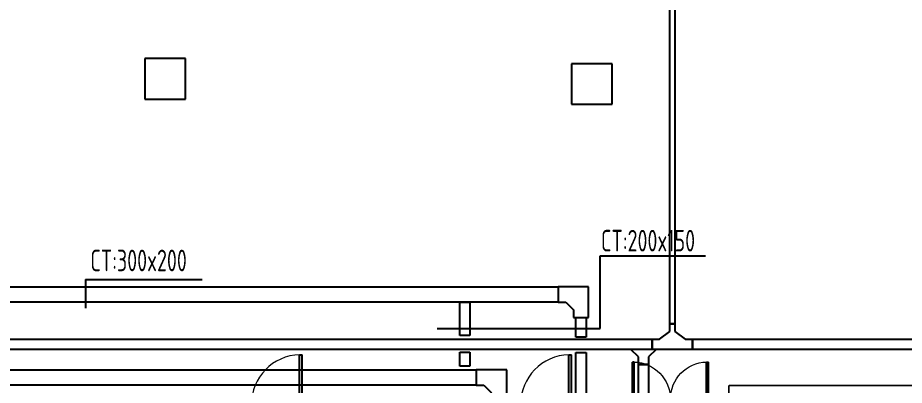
# Model space of a CAD drawing. Extents: x 2166032 to 5302137, y 581493 to 2416206.
# Drawn here: x 2724151 to 2741605, y 1205533 to 1212762 of the extents above; entities that cross this region are included whole.
import ezdxf

# ---------------------------------------------------------------- set-up
doc = ezdxf.new("R2010")
doc.units = 0
doc.header["$LTSCALE"] = 1000
doc.header["$MEASUREMENT"] = 0
for name, color, linetype in [('CABLETRAY', 4, 'Continuous'), ('COLUMN', 2, 'Continuous'), ('TEL_LEAD', 3, 'Continuous'), ('WALL', 8, 'Continuous'), ('WINDOW', 8, 'Continuous'), ('消防', 7, 'Continuous')]:
    doc.layers.add(name, color=color, linetype=linetype)
doc.styles.add('_TCH_DIM', font='tssdeng.shx', dxfattribs={"bigfont": 'tssdchn.shx'})

# ---------------------------------------------------------------- blocks, each defined once
blk = doc.blocks.new('$DorLib2D$00000001')
for p, q in [((0.45, 0.975), (0.5, 0.975)), ((0.45, 0), (0.45, 0.975)), ((0.5, 0), (0.5, 0.975)), ((0.5, 0), (0.45, 0))]:
    blk.add_line(p, q)
at = {"lineweight": 13}
blk.add_arc((0.475, 0), 0.975, 91.4693, 180, dxfattribs=at)
blk = doc.blocks.new('$DorLib2D$00000002')
for p, q in [((-0.5, 0), (-0.5, 0.4875)), ((-0.475, 0.4875), (-0.5, 0.4875)), ((-0.475, 0), (-0.475, 0.4875)), ((0.475, 0), (0.475, 0.4875)), ((0.475, 0.4875), (0.5, 0.4875)), ((0.5, 0), (0.5, 0.4875)), ((-0.5, 0), (-0.475, 0)), ((0.5, 0), (0.475, 0))]:
    blk.add_line(p, q)
at = {"lineweight": 13}
for centre, start, end in [((-0.4875, 0), 0, 88.53072), ((0.4875, 0), 91.46928, 180)]:
    blk.add_arc(centre, 0.4875, start, end, dxfattribs=at)

msp = doc.modelspace()

# ---------------------------------------------------------------- linework, layer by layer
for p, q in [((2735615.4, 1208081.4), (2737693.7, 1208081.4)), ((2735615.4, 1206651.6), (2735615.4, 1208081.4)), ((2725484.5, 1207613.2), (2727785.5, 1207613.2)), ((2725484.5, 1207613.2), (2725484.5, 1207046.5)), ((2732409.6, 1206651.6), (2735615.4, 1206651.6))]:
    msp.add_line(p, q)
msp.add_circle((2604640.5, 1020101.3), 438608.5)
at = {"layer": 'CABLETRAY'}
for p, q in [((2736988.9, 1206738.6), (2736988.9, 1220295.3)), ((2737088.9, 1220295.3), (2737088.9, 1206738.6)), ((2711955.4, 1207466.3), (2734790.3, 1207466.3)), ((2734790.3, 1207466.3), (2734790.3, 1207166.3)), ((2735390.3, 1207466.3), (2734790.3, 1207466.3)), ((2734790.3, 1207466.3), (2734790.3, 1207166.3)), ((2735390.3, 1206866.3), (2735390.3, 1207466.3)), ((2734790.3, 1207166.3), (2711955.4, 1207166.3)), ((2732853.2, 1206511.3), (2732853.2, 1207166.3)), ((2732853.2, 1207166.3), (2733053.2, 1207166.3)), ((2733053.2, 1207166.3), (2733053.2, 1206511.3)), ((2734790.3, 1207166.3), (2734940.3, 1207166.3)), ((2734940.3, 1207166.3), (2735090.3, 1207016.3)), ((2735090.3, 1207016.3), (2735090.3, 1206866.3)), ((2735090.3, 1206866.3), (2735390.3, 1206866.3)), ((2735140.3, 1206481.4), (2735140.3, 1206866.3)), ((2735140.3, 1206866.3), (2735340.3, 1206866.3)), ((2735340.3, 1206866.3), (2735340.3, 1206481.4)), ((2736788.9, 1206438.6), (2736988.9, 1206588.6)), ((2736988.9, 1206588.6), (2736988.9, 1206738.6)), ((2736988.9, 1206738.6), (2737088.9, 1206738.6)), ((2737088.9, 1206738.6), (2736988.9, 1206738.6)), ((2737088.9, 1206738.6), (2737088.9, 1206588.6)), ((2737088.9, 1206588.6), (2737288.9, 1206438.6)), ((2715682.5, 1206438.6), (2736638.9, 1206438.6)), ((2733053.2, 1206511.3), (2732853.2, 1206511.3)), ((2735340.3, 1206481.4), (2735140.3, 1206481.4)), ((2736638.9, 1206238.6), (2736638.9, 1206438.6)), ((2736638.9, 1206438.6), (2736788.9, 1206438.6)), ((2736638.9, 1206438.6), (2736638.9, 1206238.6)), ((2737288.9, 1206438.6), (2737438.9, 1206438.6)), ((2737438.9, 1206438.6), (2737438.9, 1206238.6)), ((2737438.9, 1206238.6), (2737438.9, 1206438.6)), ((2737438.9, 1206438.6), (2745497.5, 1206438.6)), ((2736638.9, 1206238.6), (2715682.5, 1206238.6)), ((2736219.6, 1206238.6), (2736069.6, 1206238.6)), ((2736369.6, 1206088.6), (2736219.6, 1206238.6)), ((2736719.6, 1206238.6), (2736569.6, 1206088.6)), ((2736788.9, 1206238.6), (2736638.9, 1206238.6)), ((2737288.9, 1206238.6), (2736719.6, 1206238.6)), ((2737438.9, 1206238.6), (2737288.9, 1206238.6)), ((2745497.5, 1206238.6), (2737438.9, 1206238.6)), ((2732853.2, 1205906.3), (2732853.2, 1206185.8)), ((2732853.2, 1206185.8), (2733053.2, 1206185.8)), ((2733053.2, 1206185.8), (2733053.2, 1205906.3)), ((2735140.3, 1204290.6), (2735140.3, 1206174.2)), ((2735140.3, 1206174.2), (2735340.3, 1206174.2)), ((2735340.3, 1206174.2), (2735340.3, 1204290.6)), ((2736369.6, 1205938.6), (2736369.6, 1206088.6)), ((2736569.6, 1206088.6), (2736569.6, 1205938.6)), ((2733053.2, 1205906.3), (2732853.2, 1205906.3)), ((2736569.6, 1205938.6), (2736369.6, 1205938.6)), ((2736369.6, 1203196.2), (2736369.6, 1205938.6)), ((2736369.6, 1205938.6), (2736569.6, 1205938.6)), ((2736569.6, 1205938.6), (2736569.6, 1203196.2)), ((2719400.8, 1205836.4), (2733179.2, 1205836.4)), ((2733179.2, 1205836.4), (2733179.2, 1205536.4)), ((2733779.2, 1205836.4), (2733179.2, 1205836.4)), ((2733179.2, 1205836.4), (2733179.2, 1205536.4)), ((2733779.2, 1205236.4), (2733779.2, 1205836.4)), ((2733179.2, 1205536.4), (2719400.8, 1205536.4)), ((2733179.2, 1205536.4), (2733329.2, 1205536.4)), ((2733329.2, 1205536.4), (2733479.2, 1205386.4))]:
    msp.add_line(p, q, dxfattribs=at)
at = {"layer": 'COLUMN'}
for p, q in [((2727451.5, 1211957.7), (2726651.5, 1211957.7)), ((2726651.5, 1211957.7), (2726651.5, 1211157.8)), ((2727451.5, 1211157.8), (2727451.5, 1211957.7)), ((2735851.5, 1211857.8), (2735051.5, 1211857.8)), ((2735051.5, 1211857.8), (2735051.5, 1211059.1)), ((2735851.5, 1211059.1), (2735851.5, 1211857.8)), ((2726651.5, 1211157.8), (2727451.5, 1211157.8)), ((2735051.5, 1211059.1), (2735851.5, 1211059.1))]:
    msp.add_line(p, q, dxfattribs=at)
at = {"layer": '消防', "color": 2, "const_width": 30}
msp.add_lwpolyline([(2738151.5, 1205529), (2738151.5, 1196842), (2743459.2, 1196842), (2743459.2, 1197257.1), (2744266.4, 1197257.1), (2744266.4, 1196842), (2748562.1, 1196842), (2751904.5, 1205528.3), (2738151.5, 1205528.3)], dxfattribs=at)

# ---------------------------------------------------------------- block references
at = {"layer": 'WALL', "color": 2, "xscale": -1500, "yscale": 1500, "zscale": 100, "rotation": 2.699805056971186e-11}
msp.add_blockref('$DorLib2D$00000002', (2737001.4, 1205258.1), dxfattribs=at)
at = {"layer": 'WINDOW', "xscale": 1000, "yscale": 1000, "zscale": 1000}
msp.add_blockref('$DorLib2D$00000001', (2729251.5, 1205157.8), dxfattribs=at)
at = {"layer": 'WINDOW', "xscale": -1000, "yscale": -1000, "zscale": -1000, "rotation": 179.9999999999264}
msp.add_blockref('$DorLib2D$00000001', (2734551.5, 1205157.8), dxfattribs=at)

# ---------------------------------------------------------------- texts
at = {"layer": 'TEL_LEAD', "color": 7, "style": '_TCH_DIM', "width": 0.705882}
for s, p in [('CT:200x150', (2735633.6, 1208164.8)), ('CT:300x200', (2725581.2, 1207775))]:
    msp.add_text(s, height=425, dxfattribs=at).set_placement(p)

doc.saveas('drawing.dxf')
